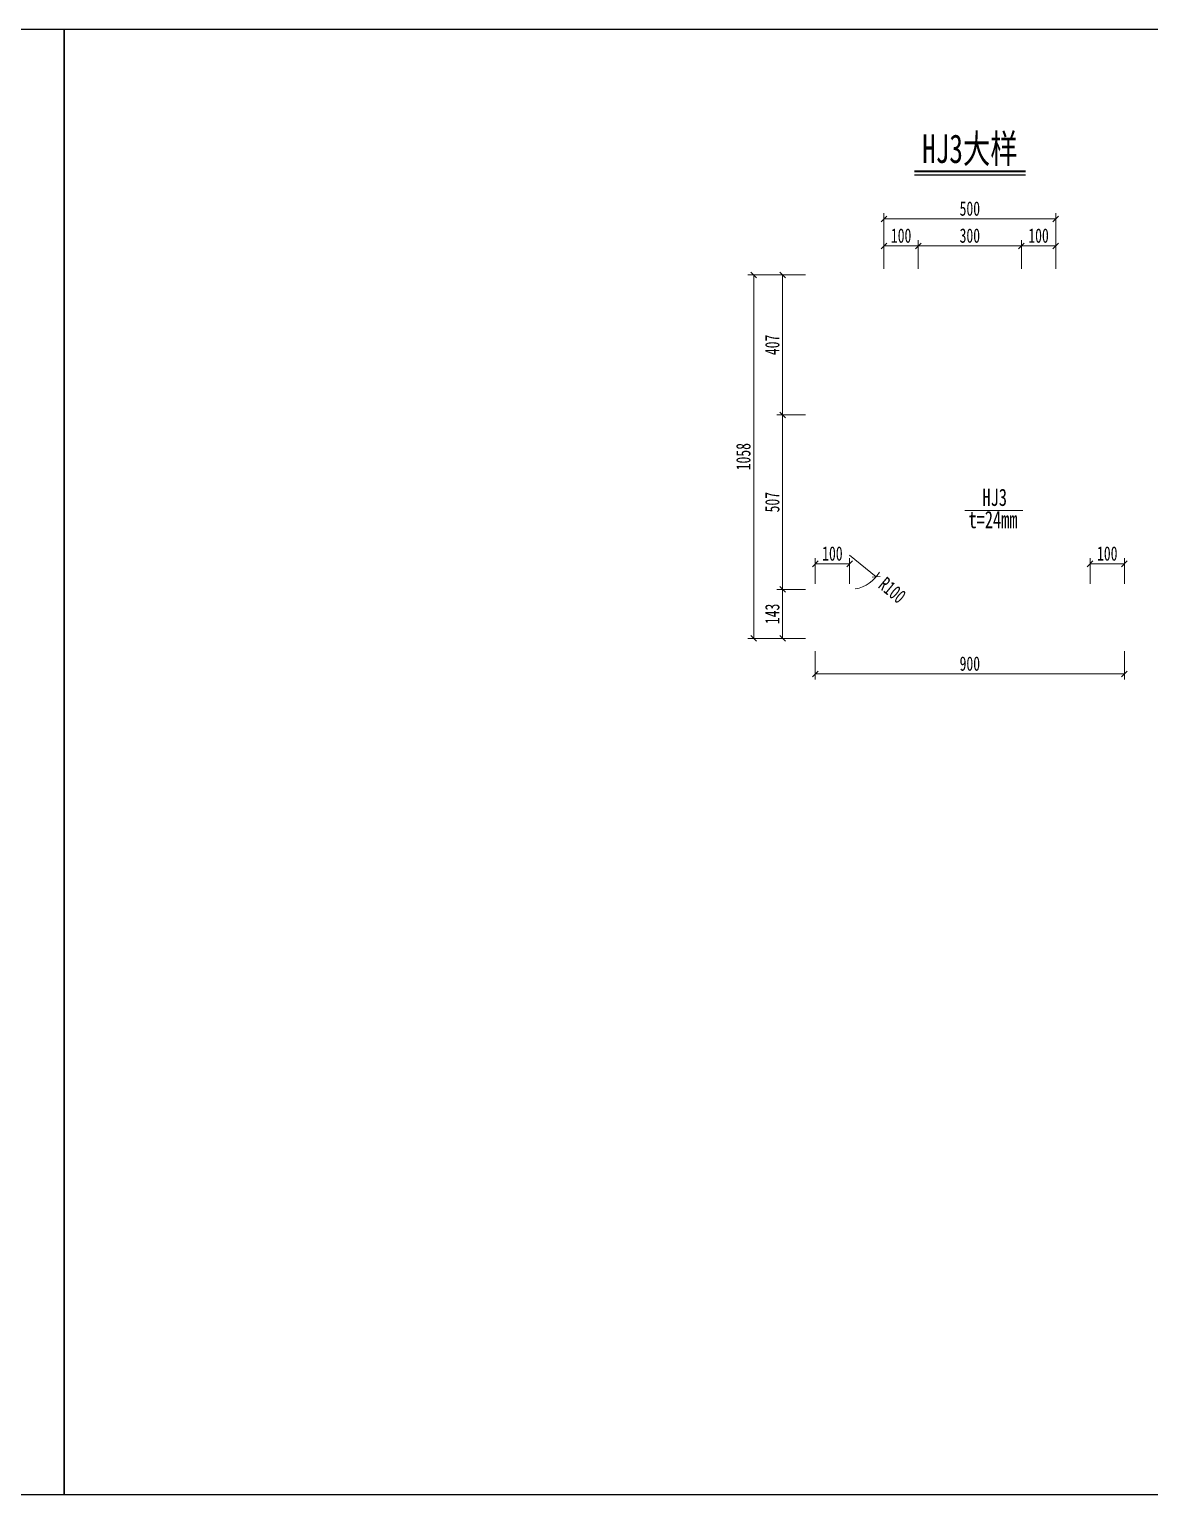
# Model space of a CAD drawing. Header units: millimetres. Extents: x -60009 to 63758, y -2164 to 95433.
# Drawn here: x 31915 to 35176, y 30298 to 34561 of the extents above; entities that cross this region are included whole.
import ezdxf
from ezdxf.enums import TextEntityAlignment as Align

# ---------------------------------------------------------------- set-up
doc = ezdxf.new("R2010")
doc.units = ezdxf.units.MM
doc.layers.get('Defpoints').update_dxf_attribs({"color": 8})
for name, color, linetype, lineweight in [('文字', 7, 'Continuous', 15), ('标注线及字体', 2, 'Continuous', 15), ('细实线', 4, 'Continuous', 15)]:
    doc.layers.add(name, color=color, linetype=linetype, lineweight=lineweight)
doc.styles.add('111', font='仿宋_GB2312.TTF', dxfattribs={"width": 0.7})
doc.styles.add('BM_Dim', font='仿宋_GB2312.TTF', dxfattribs={"width": 0.85})
doc.dimstyles.new('200', dxfattribs={"dimscale": 0, "dimtxt": 2.5, "dimasz": 1, "dimexe": 1, "dimexo": 1, "dimgap": 0.6, "dimtad": 1, "dimdec": 0, "dimdsep": 46, "dimtxsty": '111', "dimblk": 'OBLIQUE', "dimcen": 0, "dimclrd": 4, "dimclre": 4, "dimclrt": 4, "dimadec": 1, "dimazin": 2, "dimtfac": 1, "dimtdec": 0, "dimtix": 1, "dimtmove": 2, "dimatfit": 3, "dimfxl": 4, "dimfxlon": 1, "dimtolj": 1, "dimlwd": -1, "dimlwe": -1, "dimarcsym": 0})

# ---------------------------------------------------------------- blocks, each defined once
blk = doc.blocks.new('_Oblique')
at = {"color": 0, "linetype": 'ByBlock', "lineweight": -2}
blk.add_line((-0.5, -0.5), (0.5, 0.5), dxfattribs=at)
blk = doc.blocks.new('*D1284')
at = {"layer": 'Defpoints', "color": 0, "transparency": 16777216}
for p in [(34576.9, 33846.3), (34107.5, 33438.8), (34476.9, 33438.8)]:
    blk.add_point(p, dxfattribs=at)
at = {"layer": '细实线', "color": 4, "transparency": 16777216}
for p, q in [((34174.1, 33846.3), (34090.8, 33846.3)), ((34107.5, 33846.3), (34107.5, 33438.8)), ((34174.1, 33438.8), (34090.8, 33438.8))]:
    blk.add_line(p, q, dxfattribs=at)
at = {"layer": '细实线', "color": 4, "transparency": 16777216, "xscale": 16.66666666666666, "yscale": 16.66666666666666, "zscale": 16.66666666666666}
for p, rotation in [((34107.5, 33846.3), 90), ((34107.5, 33438.8), 270)]:
    blk.add_blockref('_Oblique', p, dxfattribs=dict(at, rotation=rotation))
at = {"layer": '细实线', "color": 4, "transparency": 16777216, "insert": (34077.6, 33642.6), "char_height": 41.67, "attachment_point": 5, "rotation": 90, "style": '111'}
blk.add_mtext('\\A1;407', dxfattribs=at)
blk = doc.blocks.new('*D1285')
at = {"layer": 'Defpoints', "color": 0, "transparency": 16777216}
for p in [(34476.9, 33438.8), (34107.5, 32931.4), (34362.9, 32931.4)]:
    blk.add_point(p, dxfattribs=at)
at = {"layer": '细实线', "color": 4, "transparency": 16777216}
for p, q in [((34174.1, 33438.8), (34090.8, 33438.8)), ((34107.5, 33438.8), (34107.5, 32931.4)), ((34174.1, 32931.4), (34090.8, 32931.4))]:
    blk.add_line(p, q, dxfattribs=at)
at = {"layer": '细实线', "color": 4, "transparency": 16777216, "xscale": 16.66666666666666, "yscale": 16.66666666666666, "zscale": 16.66666666666666}
for p, rotation in [((34107.5, 33438.8), 90), ((34107.5, 32931.4), 270)]:
    blk.add_blockref('_Oblique', p, dxfattribs=dict(at, rotation=rotation))
at = {"layer": '细实线', "color": 4, "transparency": 16777216, "insert": (34077.6, 33185.1), "char_height": 41.67, "attachment_point": 5, "rotation": 90, "style": '111'}
blk.add_mtext('\\A1;507', dxfattribs=at)
blk = doc.blocks.new('*D1286')
at = {"layer": 'Defpoints', "color": 0, "transparency": 16777216}
for p in [(34276.9, 32931.4), (34107.5, 32788.7), (34276.9, 32788.7)]:
    blk.add_point(p, dxfattribs=at)
at = {"layer": '细实线', "color": 4, "transparency": 16777216}
for p, q in [((34174.1, 32931.4), (34090.8, 32931.4)), ((34107.5, 32931.4), (34107.5, 32788.7)), ((34174.1, 32788.7), (34090.8, 32788.7))]:
    blk.add_line(p, q, dxfattribs=at)
at = {"layer": '细实线', "color": 4, "transparency": 16777216, "xscale": 16.66666666666666, "yscale": 16.66666666666666, "zscale": 16.66666666666666}
for p, rotation in [((34107.5, 32931.4), 90), ((34107.5, 32788.7), 270)]:
    blk.add_blockref('_Oblique', p, dxfattribs=dict(at, rotation=rotation))
at = {"layer": '细实线', "color": 4, "transparency": 16777216, "insert": (34077.6, 32860.1), "char_height": 41.67, "attachment_point": 5, "rotation": 90, "style": '111'}
blk.add_mtext('\\A1;143', dxfattribs=at)
blk = doc.blocks.new('*D1287')
at = {"layer": 'Defpoints', "color": 0, "transparency": 16777216}
for p in [(34802.4, 33930.6), (34502.4, 33846.3), (34802.4, 33846.3)]:
    blk.add_point(p, dxfattribs=at)
at = {"layer": '细实线', "color": 4, "transparency": 16777216}
for p, q in [((34502.4, 33863.9), (34502.4, 33947.3)), ((34802.4, 33863.9), (34802.4, 33947.3)), ((34502.4, 33930.6), (34802.4, 33930.6))]:
    blk.add_line(p, q, dxfattribs=at)
at = {"layer": '细实线', "color": 4, "transparency": 16777216, "xscale": 16.66666666666666, "yscale": 16.66666666666666, "zscale": 16.66666666666666, "rotation": 180}
blk.add_blockref('_Oblique', (34502.4, 33930.6), dxfattribs=at)
at = {"layer": '细实线', "color": 4, "transparency": 16777216, "xscale": 16.66666666666666, "yscale": 16.66666666666666, "zscale": 16.66666666666666}
blk.add_blockref('_Oblique', (34802.4, 33930.6), dxfattribs=at)
at = {"layer": '细实线', "color": 4, "transparency": 16777216, "insert": (34652.4, 33960.4), "char_height": 41.67, "attachment_point": 5, "style": '111'}
blk.add_mtext('\\A1;300', dxfattribs=at)
blk = doc.blocks.new('*D1288')
at = {"layer": 'Defpoints', "color": 0, "transparency": 16777216}
for p in [(34502.4, 33930.6), (34502.4, 33846.3), (34402.4, 33438.8)]:
    blk.add_point(p, dxfattribs=at)
at = {"layer": '细实线', "color": 4, "transparency": 16777216}
for p, q in [((34402.4, 33863.9), (34402.4, 33947.3)), ((34502.4, 33863.9), (34502.4, 33947.3)), ((34402.4, 33930.6), (34502.4, 33930.6))]:
    blk.add_line(p, q, dxfattribs=at)
at = {"layer": '细实线', "color": 4, "transparency": 16777216, "xscale": 16.66666666666666, "yscale": 16.66666666666666, "zscale": 16.66666666666666, "rotation": 180}
blk.add_blockref('_Oblique', (34402.4, 33930.6), dxfattribs=at)
at = {"layer": '细实线', "color": 4, "transparency": 16777216, "xscale": 16.66666666666666, "yscale": 16.66666666666666, "zscale": 16.66666666666666}
blk.add_blockref('_Oblique', (34502.4, 33930.6), dxfattribs=at)
at = {"layer": '细实线', "color": 4, "transparency": 16777216, "insert": (34452.4, 33960.4), "char_height": 41.67, "attachment_point": 5, "style": '111'}
blk.add_mtext('\\A1;100', dxfattribs=at)
blk = doc.blocks.new('*D1289')
at = {"layer": 'Defpoints', "color": 0, "transparency": 16777216}
for p in [(34902.4, 33930.6), (34802.4, 33846.3), (34902.4, 33438.8)]:
    blk.add_point(p, dxfattribs=at)
at = {"layer": '细实线', "color": 4, "transparency": 16777216}
for p, q in [((34802.4, 33863.9), (34802.4, 33947.3)), ((34902.4, 33863.9), (34902.4, 33947.3)), ((34802.4, 33930.6), (34902.4, 33930.6))]:
    blk.add_line(p, q, dxfattribs=at)
at = {"layer": '细实线', "color": 4, "transparency": 16777216, "xscale": 16.66666666666666, "yscale": 16.66666666666666, "zscale": 16.66666666666666, "rotation": 180}
blk.add_blockref('_Oblique', (34802.4, 33930.6), dxfattribs=at)
at = {"layer": '细实线', "color": 4, "transparency": 16777216, "xscale": 16.66666666666666, "yscale": 16.66666666666666, "zscale": 16.66666666666666}
blk.add_blockref('_Oblique', (34902.4, 33930.6), dxfattribs=at)
at = {"layer": '细实线', "color": 4, "transparency": 16777216, "insert": (34852.4, 33960.4), "char_height": 41.67, "attachment_point": 5, "style": '111'}
blk.add_mtext('\\A1;100', dxfattribs=at)
blk = doc.blocks.new('*D1290')
at = {"layer": 'Defpoints', "color": 0, "transparency": 16777216}
for p in [(34202.4, 32860.1), (35102.4, 32860.1), (35102.4, 32685.4)]:
    blk.add_point(p, dxfattribs=at)
at = {"layer": '细实线', "color": 4, "transparency": 16777216}
for p, q in [((34202.4, 32752.1), (34202.4, 32668.8)), ((35102.4, 32752.1), (35102.4, 32668.8)), ((34202.4, 32685.4), (35102.4, 32685.4))]:
    blk.add_line(p, q, dxfattribs=at)
at = {"layer": '细实线', "color": 4, "transparency": 16777216, "xscale": 16.66666666666666, "yscale": 16.66666666666666, "zscale": 16.66666666666666, "rotation": 180}
blk.add_blockref('_Oblique', (34202.4, 32685.4), dxfattribs=at)
at = {"layer": '细实线', "color": 4, "transparency": 16777216, "xscale": 16.66666666666666, "yscale": 16.66666666666666, "zscale": 16.66666666666666}
blk.add_blockref('_Oblique', (35102.4, 32685.4), dxfattribs=at)
at = {"layer": '细实线', "color": 4, "transparency": 16777216, "insert": (34652.4, 32715.2), "char_height": 41.67, "attachment_point": 5, "style": '111'}
blk.add_mtext('\\A1;900', dxfattribs=at)
blk = doc.blocks.new('*D1291')
at = {"layer": 'Defpoints', "color": 0, "transparency": 16777216}
for p in [(34902.4, 34009.2), (34402.4, 33438.8), (34902.4, 33438.8)]:
    blk.add_point(p, dxfattribs=at)
at = {"layer": '细实线', "color": 4, "transparency": 16777216}
for p, q in [((34402.4, 33942.5), (34402.4, 34025.9)), ((34902.4, 33942.5), (34902.4, 34025.9)), ((34402.4, 34009.2), (34902.4, 34009.2))]:
    blk.add_line(p, q, dxfattribs=at)
at = {"layer": '细实线', "color": 4, "transparency": 16777216, "xscale": 16.66666666666666, "yscale": 16.66666666666666, "zscale": 16.66666666666666, "rotation": 180}
blk.add_blockref('_Oblique', (34402.4, 34009.2), dxfattribs=at)
at = {"layer": '细实线', "color": 4, "transparency": 16777216, "xscale": 16.66666666666666, "yscale": 16.66666666666666, "zscale": 16.66666666666666}
blk.add_blockref('_Oblique', (34902.4, 34009.2), dxfattribs=at)
at = {"layer": '细实线', "color": 4, "transparency": 16777216, "insert": (34652.4, 34039), "char_height": 41.67, "attachment_point": 5, "style": '111'}
blk.add_mtext('\\A1;500', dxfattribs=at)
blk = doc.blocks.new('*D1292')
at = {"layer": 'Defpoints', "color": 0, "transparency": 16777216}
for p in [(34576.9, 33846.3), (34023.2, 32788.7), (34192.6, 32788.7)]:
    blk.add_point(p, dxfattribs=at)
at = {"layer": '细实线', "color": 4, "transparency": 16777216}
for p, q in [((34089.9, 33846.3), (34006.5, 33846.3)), ((34023.2, 33846.3), (34023.2, 32788.7)), ((34089.9, 32788.7), (34006.5, 32788.7))]:
    blk.add_line(p, q, dxfattribs=at)
at = {"layer": '细实线', "color": 4, "transparency": 16777216, "xscale": 16.66666666666666, "yscale": 16.66666666666666, "zscale": 16.66666666666666}
for p, rotation in [((34023.2, 33846.3), 90), ((34023.2, 32788.7), 270)]:
    blk.add_blockref('_Oblique', p, dxfattribs=dict(at, rotation=rotation))
at = {"layer": '细实线', "color": 4, "transparency": 16777216, "insert": (33993.4, 33317.5), "char_height": 41.67, "attachment_point": 5, "rotation": 90, "style": '111'}
blk.add_mtext('\\A1;1058', dxfattribs=at)
blk = doc.blocks.new('*D1293')
at = {"layer": 'Defpoints', "color": 0, "transparency": 16777216}
for p in [(34302.4, 33031.4), (34379.6, 32967.8)]:
    blk.add_point(p, dxfattribs=at)
at = {"layer": '细实线', "color": 4, "transparency": 16777216}
for p, q in [((34379.6, 32967.8), (34302.4, 33031.4)), ((34302.4, 33031.4), (34379.6, 32967.8))]:
    blk.add_line(p, q, dxfattribs=at)
blk.add_arc((34302.4, 33031.4), 100, 279.5604, 330.066, dxfattribs=at)
at = {"layer": '细实线', "color": 4, "transparency": 16777216, "xscale": 16.66666666666666, "yscale": 16.66666666666666, "zscale": 16.66666666666666, "rotation": 320.5055896803907}
blk.add_blockref('_Oblique', (34379.6, 32967.8), dxfattribs=at)
at = {"layer": '细实线', "color": 4, "transparency": 16777216, "insert": (34426.8, 32928.9), "char_height": 41.67, "attachment_point": 5, "rotation": 320.5056, "style": '111'}
blk.add_mtext('\\A1;R100', dxfattribs=at)
blk = doc.blocks.new('*D1294')
at = {"layer": 'Defpoints', "color": 0, "transparency": 16777216}
for p in [(35102.4, 33005.7), (35002.4, 32931.4), (35102.4, 32931.4)]:
    blk.add_point(p, dxfattribs=at)
at = {"layer": '细实线', "color": 4, "transparency": 16777216}
for p, q in [((35002.4, 32948), (35002.4, 33022.3)), ((35002.4, 33005.7), (35102.4, 33005.7)), ((35102.4, 32948), (35102.4, 33022.3))]:
    blk.add_line(p, q, dxfattribs=at)
at = {"layer": '细实线', "color": 4, "transparency": 16777216, "xscale": 16.66666666666666, "yscale": 16.66666666666666, "zscale": 16.66666666666666, "rotation": 180}
blk.add_blockref('_Oblique', (35002.4, 33005.7), dxfattribs=at)
at = {"layer": '细实线', "color": 4, "transparency": 16777216, "xscale": 16.66666666666666, "yscale": 16.66666666666666, "zscale": 16.66666666666666}
blk.add_blockref('_Oblique', (35102.4, 33005.7), dxfattribs=at)
at = {"layer": '细实线', "color": 4, "transparency": 16777216, "insert": (35052.4, 33035.5), "char_height": 41.67, "attachment_point": 5, "style": '111'}
blk.add_mtext('\\A1;100', dxfattribs=at)
blk = doc.blocks.new('*D1295')
at = {"layer": 'Defpoints', "color": 0, "transparency": 16777216}
for p in [(34302.4, 33005.7), (34202.4, 32931.4), (34302.4, 32931.4)]:
    blk.add_point(p, dxfattribs=at)
at = {"layer": '细实线', "color": 4, "transparency": 16777216}
for p, q in [((34202.4, 32948), (34202.4, 33022.3)), ((34202.4, 33005.7), (34302.4, 33005.7)), ((34302.4, 32948), (34302.4, 33022.3))]:
    blk.add_line(p, q, dxfattribs=at)
at = {"layer": '细实线', "color": 4, "transparency": 16777216, "xscale": 16.66666666666666, "yscale": 16.66666666666666, "zscale": 16.66666666666666, "rotation": 180}
blk.add_blockref('_Oblique', (34202.4, 33005.7), dxfattribs=at)
at = {"layer": '细实线', "color": 4, "transparency": 16777216, "xscale": 16.66666666666666, "yscale": 16.66666666666666, "zscale": 16.66666666666666}
blk.add_blockref('_Oblique', (34302.4, 33005.7), dxfattribs=at)
at = {"layer": '细实线', "color": 4, "transparency": 16777216, "insert": (34252.4, 33035.5), "char_height": 41.67, "attachment_point": 5, "style": '111'}
blk.add_mtext('\\A1;100', dxfattribs=at)

msp = doc.modelspace()

# ---------------------------------------------------------------- linework, layer by layer
at = {"color": 4}
msp.add_line((34491, 34137.9), (34814.5, 34137.9), dxfattribs=at)
at = {"color": 6, "const_width": 6}
msp.add_lwpolyline([(34491, 34147.9), (34814.5, 34147.9)], dxfattribs=at)
at = {"layer": 'Defpoints'}
for points in [[(25599.8, 34560.8), (32016.5, 34560.8), (32016.5, 30297.5), (25599.8, 30297.5)], [(32016.5, 34560.8), (38433.2, 34560.8), (38433.2, 30297.5), (32016.5, 30297.5)]]:
    msp.add_lwpolyline(points, close=True, dxfattribs=at)
at = {"layer": '细实线'}
msp.add_line((34638.2, 33161.1), (34806.5, 33161.1), dxfattribs=at)

# ---------------------------------------------------------------- texts
at = {"layer": '文字', "style": 'BM_Dim', "width": 0.7}
for s, p in [('HJ3', (34724.8, 33159.2)), ('t=24mm', (34719.8, 33094.4))]:
    msp.add_text(s, height=50, dxfattribs=at).set_placement(p, align=Align.BOTTOM_CENTER)
at = {"layer": '标注线及字体', "color": 0, "style": '111', "width": 0.7}
msp.add_text('HJ3大样', height=83.33, dxfattribs=at).set_placement((34652.4, 34215.3), align=Align.MIDDLE)

# ---------------------------------------------------------------- dimensions: what is measured, and where the dimension line sits
at = {"layer": '细实线'}
for base, p1, p2, picture, middle in [((34902.4, 34009.2), (34402.4, 33438.8), (34902.4, 33438.8), '*D1291', (34652.4, 34039)), ((34502.4, 33930.6), (34402.4, 33438.8), (34502.4, 33846.3), '*D1288', (34452.4, 33960.4)), ((34802.4, 33930.6), (34502.4, 33846.3), (34802.4, 33846.3), '*D1287', (34652.4, 33960.4)), ((34902.4, 33930.6), (34802.4, 33846.3), (34902.4, 33438.8), '*D1289', (34852.4, 33960.4)), ((34302.4, 33005.7), (34202.4, 32931.4), (34302.4, 32931.4), '*D1295', (34252.4, 33035.5)), ((35102.4, 33005.7), (35002.4, 32931.4), (35102.4, 32931.4), '*D1294', (35052.4, 33035.5)), ((35102.4, 32685.4), (34202.4, 32860.1), (35102.4, 32860.1), '*D1290', (34652.4, 32715.2))]:
    dim = msp.add_linear_dim(base=base, p1=p1, p2=p2, dimstyle='200', override={"dimscale": 16.666667, "dimblk": 'Oblique'}, dxfattribs=at)
    dim.commit()
    dim.dimension.update_dxf_attribs({"geometry": picture, "text_midpoint": middle})
for base, p1, p2, picture, middle in [((34023.2, 32788.7), (34576.9, 33846.3), (34192.6, 32788.7), '*D1292', (33993.4, 33317.5)), ((34107.4516, 33438.8478), (34576.8662, 33846.3345), (34476.8662, 33438.8478), '*D1284', (34077.6318, 33642.5911)), ((34107.5, 32931.4), (34476.9, 33438.8), (34362.9, 32931.4), '*D1285', (34077.6, 33185.1)), ((34107.5, 32788.7), (34276.9, 32931.4), (34276.9, 32788.7), '*D1286', (34077.6, 32860.1))]:
    dim = msp.add_linear_dim(base=base, p1=p1, p2=p2, angle=90, dimstyle='200', override={"dimscale": 16.666667, "dimblk": 'Oblique'}, dxfattribs=at)
    dim.commit()
    dim.dimension.update_dxf_attribs({"geometry": picture, "text_midpoint": middle})
dim = msp.add_radius_dim(center=(34302.4, 33031.4), mpoint=(34379.6, 32967.8), dimstyle='200', override={"dimscale": 16.666667, "dimblk": 'Oblique'}, dxfattribs=at)
dim.commit()
dim.dimension.update_dxf_attribs({"geometry": '*D1293', "text_midpoint": (34426.8, 32928.9), "dimtype": 164})

doc.saveas('drawing.dxf')
